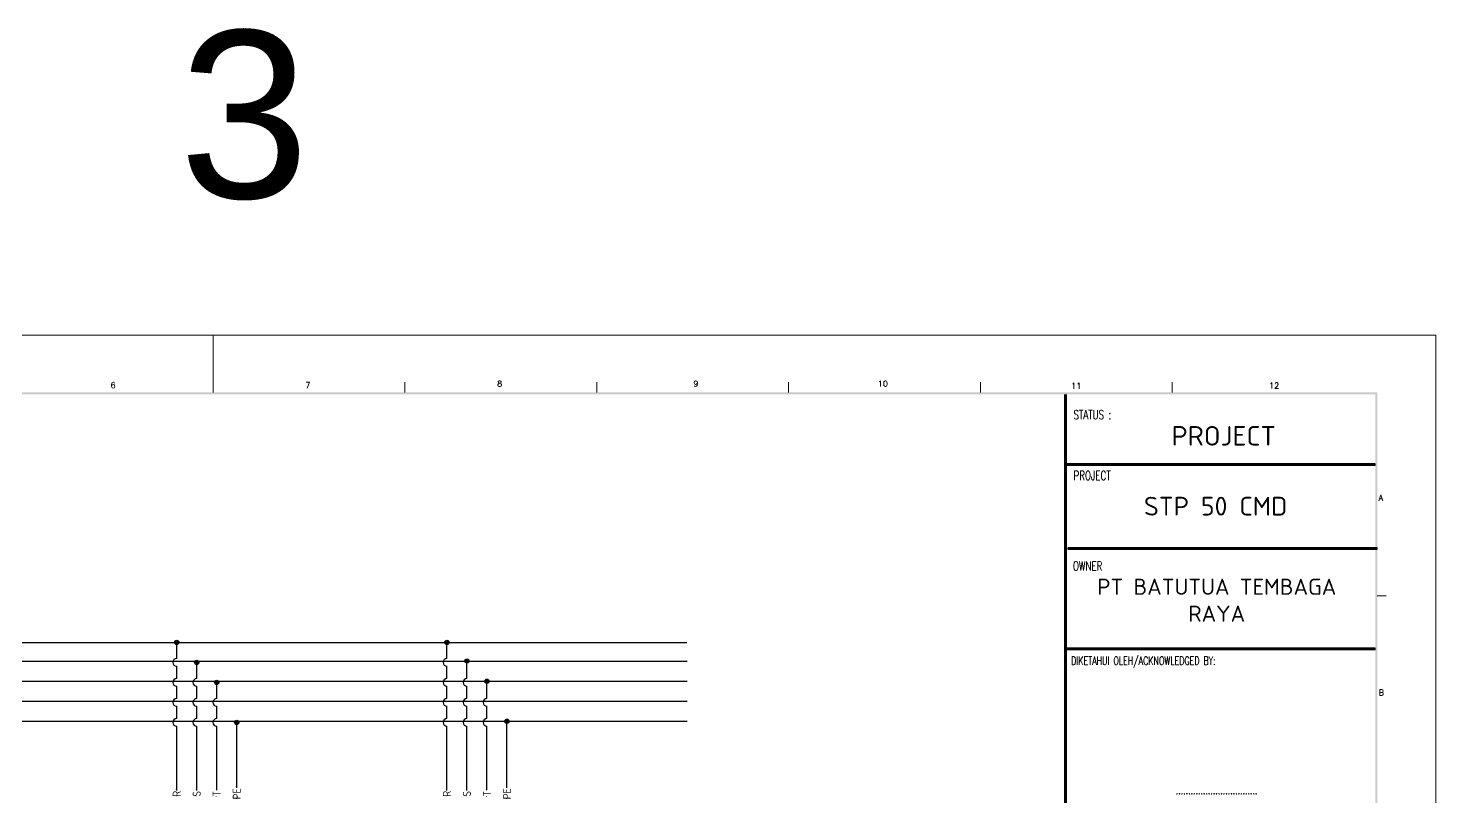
# Model space of a CAD drawing. Header units: millimetres. Extents: x 67033 to 212947, y 35102 to 335921.
# Drawn here: x 87255 to 91552, y 168410 to 170757 of the extents above; entities that cross this region are included whole.
import ezdxf
from ezdxf.enums import TextEntityAlignment as Align

# ---------------------------------------------------------------- set-up
doc = ezdxf.new("R2010")
doc.units = ezdxf.units.MM
for name, color, linetype in [('BORDER', 7, 'Continuous'), ('MISC', 2, 'Continuous'), ('RED_2.5mm^2', 1, 'Continuous'), ('S-Kop', 7, 'Continuous'), ('SYMS', 7, 'Continuous')]:
    doc.layers.add(name, color=color, linetype=linetype)
doc.styles.add('3', font='ROMANS.SHX', dxfattribs={"width": 0.75})
doc.styles.add('ISOCPEUR', font='isocpeur.ttf')
doc.styles.add('ROMANS', font='romans.shx', dxfattribs={"height": 0.3})
doc.styles.get("Standard").update_dxf_attribs({"font": 'arial.ttf'})
doc.styles.add('WD_IEC', font='isocp2.shx', dxfattribs={"width": 0.9, "height": 4})

# ---------------------------------------------------------------- blocks, each defined once
blk = doc.blocks.new('VT0_LGENERIC')
at = {"style": 'WD_IEC'}
blk.add_attdef('COLOR', text='', height=2.5, rotation=90, dxfattribs=at).set_placement((0, 0), align=Align.MIDDLE_CENTER)
at = {"style": 'WD_IEC', "flags": 1}
for tag, p in [('X2TERM01', (0, 4)), ('X8TERM01', (0, -4))]:
    blk.add_attdef(tag, p, '', height=0.16, rotation=90, dxfattribs=at)
at = {"style": 'WD_IEC'}
for tag, p in [('X2_TINY_DOT_DONT_REMOVE', (0, 4)), ('X8_TINY_DOT_DONT_REMOVE', (0, -4))]:
    blk.add_attdef(tag, p, '', height=0.0001, rotation=90, dxfattribs=at)
blk = doc.blocks.new('WDDOT')
for radius in [0.72, 0.449, 0.223]:
    blk.add_circle((0, 0), radius)

msp = doc.modelspace()

# ---------------------------------------------------------------- linework, layer by layer
at = {"layer": 'BORDER', "linetype": 'Continuous', "lineweight": 9}
for p, q in [((87819.7, 169818.7), (87819.7, 169644.4)), ((88405.2, 169675.6), (88405.2, 169644.4)), ((88990.7, 169675.6), (88990.7, 169644.4)), ((89576.2, 169675.6), (89576.2, 169644.4)), ((90161.7, 169675.6), (90161.7, 169644.4)), ((90747.1, 169675.6), (90747.1, 169644.4)), ((91399.7, 169023.1), (91372.9, 169023.1))]:
    msp.add_line(p, q, dxfattribs=at)
msp.add_lwpolyline([(84034.1, 164509), (91551.6, 164509), (91551.6, 169818.7), (84034.1, 169818.7)], close=True, dxfattribs=at)
at = {"layer": 'BORDER', "lineweight": 9}
for points in [[(91367.1, 169638.5), (91373.3, 169644.8), (84308.1, 169638.5), (84301.8, 169644.8)], [(91367.1, 164693.8), (91373.3, 164687.4), (91367.1, 169638.5), (91373.3, 169644.8)]]:
    msp.add_trace(points, dxfattribs=at)
at = {"layer": 'RED_2.5mm^2'}
for p, q in [((85317.6, 168881.3), (89265.7, 168881.3)), ((87708.7, 168831.9), (87708.7, 168881.3)), ((88533.4, 168831.9), (88533.4, 168881.3)), ((85318.8, 168823.7), (89266.9, 168823.9)), ((87708.7, 168770.8), (87708.7, 168808.6)), ((87769.8, 168770.8), (87769.8, 168820.3)), ((88533.4, 168770.8), (88533.4, 168808.6)), ((88594.5, 168770.8), (88594.5, 168824.4)), ((85318.9, 168762.7), (89267, 168762.7)), ((87830.9, 168709.7), (87830.9, 168759.2)), ((88655.6, 168709.7), (88655.6, 168762.7)), ((87708.7, 168709.7), (87708.7, 168747.6)), ((87769.8, 168709.7), (87769.8, 168747.6)), ((88533.4, 168709.7), (88533.4, 168747.6)), ((88594.5, 168709.7), (88594.5, 168747.6)), ((87708.7, 168648.7), (87708.7, 168686.5)), ((87769.8, 168648.7), (87769.8, 168686.5)), ((87830.9, 168648.7), (87830.9, 168686.5)), ((88533.4, 168648.7), (88533.4, 168686.5)), ((88594.5, 168648.7), (88594.5, 168686.5)), ((88655.6, 168648.7), (88655.6, 168686.5)), ((87708.7, 168429), (87708.7, 168625.4)), ((87769.8, 168429), (87769.8, 168625.4)), ((87830.9, 168429.9), (87830.9, 168625.4)), ((88533.4, 168429), (88533.4, 168625.4)), ((88594.5, 168429), (88594.5, 168625.4)), ((88655.6, 168429.9), (88655.6, 168625.4))]:
    msp.add_line(p, q, dxfattribs=at)
at = {"layer": 'RED_2.5mm^2', "color": 5}
msp.add_line((85318.9, 168701.6), (89267, 168701.6), dxfattribs=at)
at = {"layer": 'RED_2.5mm^2', "color": 2}
for p, q in [((85318.9, 168640.5), (89267, 168640.5)), ((87892, 168437.5), (87892, 168637)), ((88716.7, 168437.5), (88716.7, 168640.5))]:
    msp.add_line(p, q, dxfattribs=at)
at = {"layer": 'RED_2.5mm^2'}
for centre in [(87708.7, 168820.3), (88533.4, 168820.3), (87708.7, 168759.2), (87769.8, 168759.2), (88533.4, 168759.2), (88594.5, 168759.2), (87708.7, 168698.1), (87769.8, 168698.1), (87830.9, 168698.1), (88533.4, 168698.1), (88594.5, 168698.1), (88655.6, 168698.1), (87708.7, 168637), (87769.8, 168637), (87830.9, 168637), (88533.4, 168637), (88594.5, 168637), (88655.6, 168637)]:
    msp.add_arc(centre, 11.6, 90, 270, dxfattribs=at)
at = {"layer": 'S-Kop', "color": 7, "linetype": 'ByBlock'}
msp.add_line((90421.3, 169424.1), (91367.1, 169424.1), dxfattribs=at)
at = {"layer": 'S-Kop', "color": 7}
for p, q in [((90421.3, 169424.1), (91367.1, 169424.1)), ((90427.6, 169167.8), (91373.3, 169167.8)), ((90427.6, 169167.8), (91373.3, 169167.8)), ((91373.3, 169167.8), (90427.6, 169167.8)), ((91373.3, 169167.8), (90427.6, 169167.8)), ((90427.6, 169167.8), (91373.3, 169167.8)), ((90427.6, 169167.8), (91373.3, 169167.8)), ((91373.3, 169167.8), (90427.6, 169167.8)), ((90421.3, 168861.5), (91367.1, 168861.5)), ((90421.3, 168861.5), (91367.1, 168861.5)), ((91367.1, 168861.5), (90421.3, 168861.5)), ((91367.1, 168861.5), (90421.3, 168861.5)), ((90421.3, 168861.5), (91367.1, 168861.5)), ((90421.3, 168861.5), (91367.1, 168861.5)), ((91367.1, 168861.5), (90421.3, 168861.5))]:
    msp.add_line(p, q, dxfattribs=at)
for points, const_width in [([(90421.3, 169638.5), (90421.3, 164693.8)], 8.87), ([(91367.1, 169424.1), (90421.3, 169424.1)], 9.46), ([(91373.3, 169167.8), (90427.6, 169167.8)], 9.46), ([(91373.3, 169167.8), (90427.6, 169167.8)], 9.46), ([(91367.1, 168861.5), (90421.3, 168861.5)], 9.46), ([(91367.1, 168861.5), (90421.3, 168861.5)], 9.46)]:
    msp.add_lwpolyline(points, dxfattribs=dict(at, const_width=const_width))

# ---------------------------------------------------------------- block references
at = {"layer": 'SYMS', "xscale": 9.16142600546251, "yscale": 9.16142600546251, "zscale": 9.16142600546251}
for p in [(87708.7, 168881.3), (88533.4, 168881.3), (87769.8, 168820.3), (88594.5, 168824.4), (87830.9, 168759.2), (88655.6, 168762.7), (87892, 168637), (88716.7, 168640.5)]:
    msp.add_blockref('WDDOT', p, dxfattribs=at)
at = {"layer": 'SYMS'}
ref = msp.add_blockref('VT0_LGENERIC', (87708.7, 168419), dxfattribs=dict(at, xscale=6.107617336975006, yscale=6.107617336975006, zscale=6.107617336975006))
ref.add_attrib('X8_TINY_DOT_DONT_REMOVE', '.', (87708.7, 168409.1), dxfattribs={"layer": 'MISC', "height": 24.4, "rotation": 90, "style": 'WD_IEC'})
ref.add_attrib('X2_TINY_DOT_DONT_REMOVE', '.', (87708.7, 168429), dxfattribs={"layer": 'MISC', "height": 24.4, "rotation": 90, "style": 'WD_IEC'})
ref.add_attrib('COLOR', 'R', dxfattribs={"layer": 'MISC', "height": 24.4, "rotation": 90, "style": 'WD_IEC'}).set_placement((87708.7, 168419), align=Align.MIDDLE_CENTER)
ref = msp.add_blockref('VT0_LGENERIC', (87769.8, 168419), dxfattribs=dict(at, xscale=6.107617336975006, yscale=6.107617336975006, zscale=6.107617336975006))
ref.add_attrib('X8_TINY_DOT_DONT_REMOVE', '.', (87769.8, 168409.1), dxfattribs={"layer": 'MISC', "height": 24.4, "rotation": 90, "style": 'WD_IEC'})
ref.add_attrib('X2_TINY_DOT_DONT_REMOVE', '.', (87769.8, 168429), dxfattribs={"layer": 'MISC', "height": 24.4, "rotation": 90, "style": 'WD_IEC'})
ref.add_attrib('COLOR', 'S', dxfattribs={"layer": 'MISC', "height": 24.4, "rotation": 90, "style": 'WD_IEC'}).set_placement((87769.8, 168419), align=Align.MIDDLE_CENTER)
ref = msp.add_blockref('VT0_LGENERIC', (87830.9, 168419), dxfattribs=dict(at, xscale=6.107617336975006, yscale=6.107617336975006, zscale=6.107617336975006))
ref.add_attrib('X8_TINY_DOT_DONT_REMOVE', '.', (87830.9, 168408.1), dxfattribs={"layer": 'MISC', "height": 24.4, "rotation": 90, "style": 'WD_IEC'})
ref.add_attrib('X2_TINY_DOT_DONT_REMOVE', '.', (87830.9, 168429.9), dxfattribs={"layer": 'MISC', "height": 24.4, "rotation": 90, "style": 'WD_IEC'})
ref.add_attrib('COLOR', 'T', dxfattribs={"layer": 'MISC', "height": 24.4, "rotation": 90, "style": 'WD_IEC'}).set_placement((87830.9, 168419), align=Align.MIDDLE_CENTER)
at = {"layer": 'SYMS', "color": 2}
ref = msp.add_blockref('VT0_LGENERIC', (87892, 168419), dxfattribs=dict(at, xscale=6.107617336975006, yscale=6.107617336975006, zscale=6.107617336975006))
ref.add_attrib('X8_TINY_DOT_DONT_REMOVE', '.', (87892, 168400.6), dxfattribs={"layer": 'MISC', "height": 24.4, "rotation": 90, "style": 'WD_IEC'})
ref.add_attrib('X2_TINY_DOT_DONT_REMOVE', '.', (87892, 168437.5), dxfattribs={"layer": 'MISC', "height": 24.4, "rotation": 90, "style": 'WD_IEC'})
ref.add_attrib('COLOR', 'PE', dxfattribs={"layer": 'MISC', "height": 24.43, "rotation": 90, "style": 'WD_IEC'}).set_placement((87892, 168419), align=Align.MIDDLE_CENTER)
at = {"layer": 'SYMS'}
ref = msp.add_blockref('VT0_LGENERIC', (88533.4, 168419), dxfattribs=dict(at, xscale=6.107617336975006, yscale=6.107617336975006, zscale=6.107617336975006))
ref.add_attrib('X8_TINY_DOT_DONT_REMOVE', '.', (88533.4, 168409.1), dxfattribs={"layer": 'MISC', "height": 24.4, "rotation": 90, "style": 'WD_IEC'})
ref.add_attrib('X2_TINY_DOT_DONT_REMOVE', '.', (88533.4, 168429), dxfattribs={"layer": 'MISC', "height": 24.4, "rotation": 90, "style": 'WD_IEC'})
ref.add_attrib('COLOR', 'R', dxfattribs={"layer": 'MISC', "height": 24.4, "rotation": 90, "style": 'WD_IEC'}).set_placement((88533.4, 168419), align=Align.MIDDLE_CENTER)
ref = msp.add_blockref('VT0_LGENERIC', (88594.5, 168419), dxfattribs=dict(at, xscale=6.107617336975006, yscale=6.107617336975006, zscale=6.107617336975006))
ref.add_attrib('X8_TINY_DOT_DONT_REMOVE', '.', (88594.5, 168409.1), dxfattribs={"layer": 'MISC', "height": 24.4, "rotation": 90, "style": 'WD_IEC'})
ref.add_attrib('X2_TINY_DOT_DONT_REMOVE', '.', (88594.5, 168429), dxfattribs={"layer": 'MISC', "height": 24.4, "rotation": 90, "style": 'WD_IEC'})
ref.add_attrib('COLOR', 'S', dxfattribs={"layer": 'MISC', "height": 24.4, "rotation": 90, "style": 'WD_IEC'}).set_placement((88594.5, 168419), align=Align.MIDDLE_CENTER)
ref = msp.add_blockref('VT0_LGENERIC', (88655.6, 168419), dxfattribs=dict(at, xscale=6.107617336975006, yscale=6.107617336975006, zscale=6.107617336975006))
ref.add_attrib('X8_TINY_DOT_DONT_REMOVE', '.', (88655.6, 168408.1), dxfattribs={"layer": 'MISC', "height": 24.4, "rotation": 90, "style": 'WD_IEC'})
ref.add_attrib('X2_TINY_DOT_DONT_REMOVE', '.', (88655.6, 168429.9), dxfattribs={"layer": 'MISC', "height": 24.4, "rotation": 90, "style": 'WD_IEC'})
ref.add_attrib('COLOR', 'T', dxfattribs={"layer": 'MISC', "height": 24.4, "rotation": 90, "style": 'WD_IEC'}).set_placement((88655.6, 168419), align=Align.MIDDLE_CENTER)
ref = msp.add_blockref('VT0_LGENERIC', (88716.7, 168419), dxfattribs=dict(at, xscale=6.107617336975006, yscale=6.107617336975006, zscale=6.107617336975006))
ref.add_attrib('X8_TINY_DOT_DONT_REMOVE', '.', (88716.7, 168400.6), dxfattribs={"layer": 'MISC', "height": 24.4, "rotation": 90, "style": 'WD_IEC'})
ref.add_attrib('X2_TINY_DOT_DONT_REMOVE', '.', (88716.7, 168437.5), dxfattribs={"layer": 'MISC', "height": 24.4, "rotation": 90, "style": 'WD_IEC'})
ref.add_attrib('COLOR', 'PE', dxfattribs={"layer": 'MISC', "height": 24.43, "rotation": 90, "style": 'WD_IEC'}).set_placement((88716.7, 168419), align=Align.MIDDLE_CENTER)

# ---------------------------------------------------------------- texts
at = {"insert": (87716.1, 170748.9), "char_height": 511.3, "attachment_point": 1}
msp.add_mtext_dynamic_manual_height_columns('3', width=275674.441, gutter_width=2556.3, heights=[0], dxfattribs=at)
at = {"layer": 'BORDER', "linetype": 'Continuous', "lineweight": 9, "style": 'ROMANS'}
for s, height, p in [('6', 17.9, (87506.8, 169657.8)), ('7', 17.9, (88101.3, 169657.8)), ('8', 17.9, (88686.8, 169662.2)), ('9', 17.9, (89285.7, 169662.2)), ('10', 17.88, (89848.8, 169662.2)), ('11', 17.88, (90438.8, 169655.3)), ('12', 17.88, (91042.8, 169656.3)), ('A', 17.9, (91377.3, 169313.6)), ('B', 17.9, (91377.3, 168719.2))]:
    msp.add_text(s, height=height, dxfattribs=at).set_placement(p)
at = {"layer": 'BORDER', "color": 4, "lineweight": 9, "attachment_point": 5, "style": 'ISOCPEUR'}
for s, insert, char_height, width in [('{\\C256;PROJECT}', (90904.2, 169511.9), 59.592, 938.234), ('{\\C256;STP 50 CMD}', (90879.5, 169297.1), 57.208, 951.976), ('{\\C256;PT BATUTUA TEMBAGA RAYA}', (90882.9, 169010), 49.237, 788.086)]:
    msp.add_mtext(s, dxfattribs=dict(at, insert=insert, char_height=char_height, width=width))
at = {"layer": 'S-Kop', "color": 7, "linetype": 'ByBlock', "style": '3', "width": 0.7}
for s, height, p in [('STATUS :', 27.7, (90446, 169562.4)), ('PROJECT', 27.7, (90446, 169377)), ('OWNER', 27.7, (90444.1, 169100.5)), ('DIKETAHUI OLEH/ACKNOWLEDGED BY:', 25.177, (90438.5, 168812.6)), ('.................................', 25.177, (90757.8, 168417.3))]:
    msp.add_text(s, height=height, dxfattribs=at).set_placement(p)

doc.saveas('drawing.dxf')
